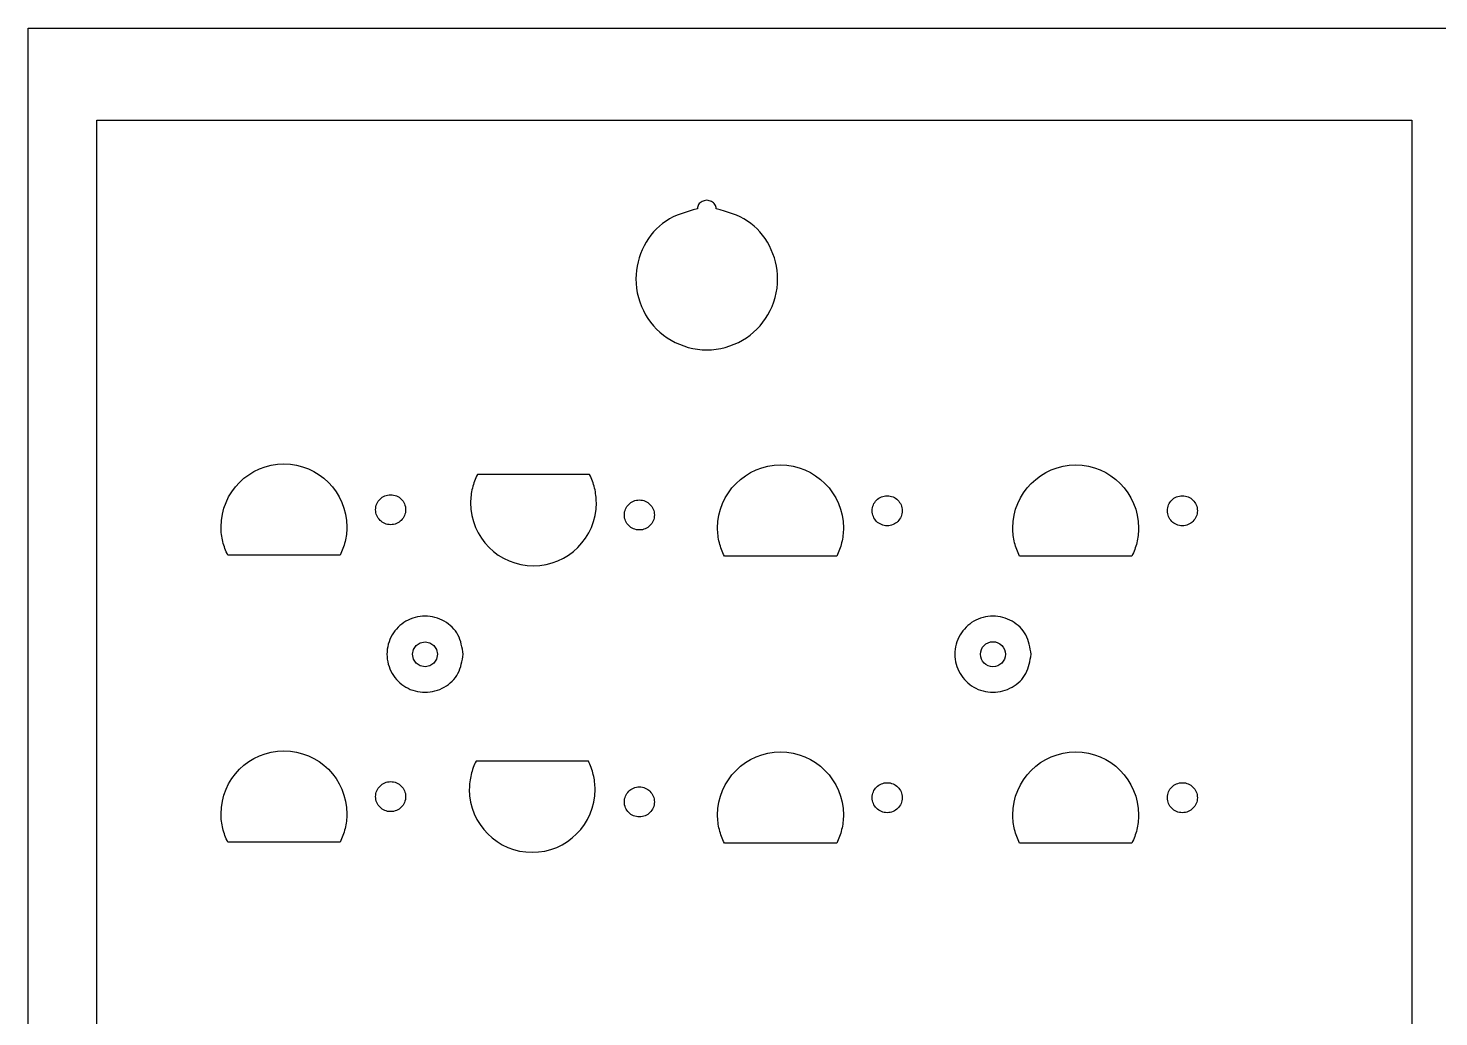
# Model space of a CAD drawing. Extents: x -632 to 590, y 202 to 978.
# Drawn here: x -631.8 to -354.7, y 780.3 to 974.5 of the extents above; entities that cross this region are included whole.
import ezdxf

# ---------------------------------------------------------------- set-up
doc = ezdxf.new("R2010")
doc.units = 0
doc.layers.get('0').update_dxf_attribs({"linetype": 'CONTINUOUS'})

msp = doc.modelspace()

# ---------------------------------------------------------------- linework, layer by layer
at = {"color": 3}
msp.add_lwpolyline([(-631.840861, 974.541134), (-31.949136, 974.541134), (-31.949136, 574.649404), (-631.840861, 574.649404), (-631.840861, 974.541134)], dxfattribs=at)
at = {"color": 7}
for points in [[(-618.333705, 956.465082), (-359.99643, 956.465082), (-359.99643, 654.390051), (-618.333705, 654.390051), (-618.333705, 956.465082)], [(-498.508782, 940.72823), (-498.508782, 940.72823)], [(-593.944456, 876.565629), (-593.880674, 877.829928), (-593.693448, 879.057736), (-593.389014, 880.242843), (-592.973555, 881.378985), (-592.453307, 882.460009), (-591.83445, 883.479678), (-591.12325, 884.431727), (-590.325887, 885.309974), (-589.4486, 886.108211), (-588.497567, 886.820173), (-587.479027, 887.439679), (-586.39916, 887.960492), (-585.264232, 888.376403), (-584.080422, 888.681175), (-582.853941, 888.868599), (-581.590997, 888.932466), (-580.32808, 888.868599), (-579.101599, 888.681175), (-577.91779, 888.376403), (-576.782861, 887.960492), (-575.702994, 887.439679), (-574.684454, 886.820173), (-573.733422, 886.108211), (-572.856106, 885.309974), (-572.058772, 884.431727), (-571.347544, 883.479678), (-570.728715, 882.460009), (-570.208466, 881.378985), (-569.793007, 880.242843), (-569.488574, 879.057736), (-569.301348, 877.829928), (-569.237537, 876.565629), (-569.243182, 876.192249), (-569.259551, 875.821691), (-569.286926, 875.454153), (-569.324829, 875.08972), (-569.37323, 874.728588), (-569.431932, 874.370871), (-569.500794, 874.016682), (-569.579675, 873.666219), (-569.668434, 873.319594), (-569.766873, 872.976948), (-569.874852, 872.638422), (-569.992256, 872.304186), (-570.118861, 871.974353), (-570.254553, 871.649064), (-570.399192, 871.328488), (-570.55258, 871.012737), (-571.931715, 871.012737), (-573.310822, 871.012737), (-574.689958, 871.012737), (-576.069093, 871.012737), (-577.448228, 871.012737), (-578.827336, 871.012737), (-580.206471, 871.012737), (-581.585606, 871.012737), (-582.964742, 871.012737), (-584.343849, 871.012737), (-585.722984, 871.012737), (-587.102119, 871.012737), (-588.481255, 871.012737), (-589.860362, 871.012737), (-591.239497, 871.012737), (-592.618632, 871.012737), (-592.772218, 871.328544), (-592.917252, 871.649177), (-593.053537, 871.974466), (-593.180904, 872.304271), (-593.299127, 872.638478), (-593.408036, 872.976976), (-593.507491, 873.319565), (-593.597238, 873.666134), (-593.677135, 874.01657), (-593.746985, 874.370674), (-593.80659, 874.72839), (-593.855782, 875.089522), (-593.894362, 875.453956), (-593.922019, 875.82155), (-593.938953, 876.192136), (-593.944597, 876.565629), (-593.944456, 876.565629)], [(-496.376424, 876.359014), (-496.312642, 877.623313), (-496.125415, 878.851093), (-495.820982, 880.0362), (-495.405523, 881.17237), (-494.885274, 882.253394), (-494.266446, 883.273035), (-493.555218, 884.225084), (-492.757855, 885.103359), (-491.880567, 885.901568), (-490.929535, 886.61353), (-489.910995, 887.233036), (-488.831128, 887.753849), (-487.6962, 888.16976), (-486.51239, 888.474532), (-485.285909, 888.661984), (-484.022964, 888.725822), (-482.760048, 888.661984), (-481.533567, 888.474532), (-480.349758, 888.16976), (-479.214829, 887.753849), (-478.134962, 887.233036), (-477.116422, 886.61353), (-476.16539, 885.901568), (-475.288074, 885.103359), (-474.49074, 884.225084), (-473.779511, 883.273035), (-473.160683, 882.253394), (-472.640434, 881.17237), (-472.224975, 880.0362), (-471.920542, 878.851093), (-471.733316, 877.623313), (-471.669505, 876.359014), (-471.67515, 875.985606), (-471.691518, 875.615076), (-471.718894, 875.24751), (-471.756796, 874.883105), (-471.805198, 874.521945), (-471.8639, 874.164228), (-471.932762, 873.810068), (-472.011643, 873.459576), (-472.100402, 873.11295), (-472.198841, 872.770304), (-472.306819, 872.431807), (-472.424224, 872.097543), (-472.550829, 871.76771), (-472.686521, 871.442449), (-472.83116, 871.121844), (-472.984548, 870.806094), (-474.363683, 870.806094), (-475.74279, 870.806094), (-477.121926, 870.806094), (-478.501061, 870.806094), (-479.880196, 870.806094), (-481.259303, 870.806094), (-482.638439, 870.806094), (-484.017574, 870.806094), (-485.396709, 870.806094), (-486.775816, 870.806094), (-488.154952, 870.806094), (-489.534087, 870.806094), (-490.913222, 870.806094), (-492.29233, 870.806094), (-493.671465, 870.806094), (-495.0506, 870.806094), (-495.204186, 871.121929), (-495.34922, 871.442534), (-495.485505, 871.767823), (-495.612872, 872.097656), (-495.731094, 872.431864), (-495.840004, 872.770333), (-495.939459, 873.112922), (-496.029206, 873.459491), (-496.109103, 873.809926), (-496.178953, 874.164059), (-496.238558, 874.521747), (-496.28775, 874.882879), (-496.326329, 875.247312), (-496.354269, 875.614907), (-496.371203, 875.985521), (-496.376847, 876.359014), (-496.376424, 876.359014)], [(-438.371996, 876.359014), (-438.308214, 877.623313), (-438.120988, 878.851093), (-437.816554, 880.0362), (-437.401095, 881.17237), (-436.880847, 882.253394), (-436.262018, 883.273035), (-435.55079, 884.225084), (-434.753427, 885.103359), (-433.87614, 885.901568), (-432.925107, 886.61353), (-431.906567, 887.233036), (-430.8267, 887.753849), (-429.691772, 888.16976), (-428.507962, 888.474532), (-427.281481, 888.661984), (-426.018537, 888.725822), (-424.75562, 888.661984), (-423.529139, 888.474532), (-422.34533, 888.16976), (-421.210401, 887.753849), (-420.130534, 887.233036), (-419.111994, 886.61353), (-418.160962, 885.901568), (-417.283646, 885.103359), (-416.486312, 884.225084), (-415.775084, 883.273035), (-415.156255, 882.253394), (-414.636006, 881.17237), (-414.220547, 880.0362), (-413.916114, 878.851093), (-413.728888, 877.623313), (-413.665077, 876.359014), (-413.670722, 875.985606), (-413.687091, 875.615076), (-413.714466, 875.24751), (-413.752369, 874.883105), (-413.80077, 874.521945), (-413.859472, 874.164228), (-413.928334, 873.810068), (-414.007215, 873.459576), (-414.095974, 873.11295), (-414.194413, 872.770304), (-414.302392, 872.431807), (-414.419796, 872.097543), (-414.546401, 871.76771), (-414.682093, 871.442449), (-414.826732, 871.121844), (-414.98012, 870.806094), (-416.359255, 870.806094), (-417.738362, 870.806094), (-419.117498, 870.806094), (-420.496633, 870.806094), (-421.875768, 870.806094), (-423.254876, 870.806094), (-424.634011, 870.806094), (-426.013146, 870.806094), (-427.392282, 870.806094), (-428.771389, 870.806094), (-430.150524, 870.806094), (-431.529659, 870.806094), (-432.908795, 870.806094), (-434.287902, 870.806094), (-435.667037, 870.806094), (-437.046172, 870.806094), (-437.199758, 871.121929), (-437.344792, 871.442534), (-437.481077, 871.767823), (-437.608444, 872.097656), (-437.726667, 872.431864), (-437.835576, 872.770333), (-437.935031, 873.112922), (-438.024778, 873.459491), (-438.104675, 873.809926), (-438.174525, 874.164059), (-438.23413, 874.521747), (-438.283322, 874.882879), (-438.321902, 875.247312), (-438.349842, 875.614907), (-438.366775, 875.985521), (-438.372419, 876.359014), (-438.371996, 876.359014)], [(-544.913679, 881.289098), (-544.849897, 880.024798), (-544.66267, 878.796991), (-544.358209, 877.611911), (-543.94275, 876.475741), (-543.422501, 875.394717), (-542.803673, 874.375076), (-542.092473, 873.423), (-541.29511, 872.544752), (-540.417794, 871.746543), (-539.466762, 871.034553), (-538.448222, 870.415047), (-537.368383, 869.894234), (-536.233426, 869.478323), (-535.049617, 869.173552), (-533.823136, 868.986128), (-532.56022, 868.922261), (-531.297303, 868.986128), (-530.070822, 869.173552), (-528.886984, 869.478323), (-527.752056, 869.894234), (-526.672217, 870.415047), (-525.653649, 871.034553), (-524.702617, 871.746543), (-523.825329, 872.544752), (-523.027966, 873.423), (-522.316766, 874.375076), (-521.697938, 875.394717), (-521.177689, 876.475741), (-520.76223, 877.611911), (-520.457769, 878.796991), (-520.270542, 880.024798), (-520.20676, 881.289098), (-520.212405, 881.662478), (-520.228774, 882.033035), (-520.256149, 882.400573), (-520.294052, 882.765007), (-520.342424, 883.126138), (-520.401127, 883.483883), (-520.470017, 883.838044), (-520.548898, 884.188508), (-520.637629, 884.535133), (-520.736068, 884.877779), (-520.844074, 885.216304), (-520.961451, 885.55054), (-521.088084, 885.880373), (-521.223776, 886.205663), (-521.368387, 886.526239), (-521.521775, 886.841989), (-522.90091, 886.841989), (-524.280045, 886.841989), (-525.659181, 886.841989), (-527.038288, 886.841989), (-528.417423, 886.841989), (-529.796558, 886.841989), (-531.175694, 886.841989), (-532.554801, 886.841989), (-533.933936, 886.841989), (-535.313072, 886.841989), (-536.692207, 886.841989), (-538.071314, 886.841989), (-539.450449, 886.841989), (-540.829585, 886.841989), (-542.20872, 886.841989), (-543.587827, 886.841989), (-543.741441, 886.526182), (-543.886475, 886.205578), (-544.02276, 885.880289), (-544.150098, 885.550456), (-544.268321, 885.216248), (-544.377259, 884.877779), (-544.476686, 884.535189), (-544.566461, 884.188592), (-544.64633, 883.838185), (-544.71618, 883.484053), (-544.775785, 883.126336), (-544.824976, 882.765204), (-544.863556, 882.400771), (-544.891214, 882.033205), (-544.908147, 881.66259), (-544.913792, 881.289098), (-544.913679, 881.289098)], [(-560.629308, 882.888818), (-560.327669, 882.873578), (-560.034779, 882.828874), (-559.752048, 882.756202), (-559.48103, 882.657), (-559.223136, 882.532766), (-558.979917, 882.384995), (-558.752812, 882.215182), (-558.543319, 882.024766), (-558.352932, 881.815301), (-558.183119, 881.588197), (-558.035347, 881.344949), (-557.911141, 881.087083), (-557.81194, 880.816065), (-557.73924, 880.533335), (-557.694536, 880.240444), (-557.679296, 879.938805), (-557.694536, 879.637194), (-557.73924, 879.344276), (-557.81194, 879.061574), (-557.911141, 878.790556), (-558.035347, 878.532661), (-558.183119, 878.289442), (-558.352932, 878.062338), (-558.543319, 877.852844), (-558.752812, 877.662457), (-558.979917, 877.492616), (-559.223136, 877.344873), (-559.48103, 877.220638), (-559.752048, 877.121437), (-560.034779, 877.048737), (-560.327669, 877.004033), (-560.629308, 876.988793), (-560.930919, 877.004033), (-561.223837, 877.048737), (-561.506539, 877.121437), (-561.777586, 877.220638), (-562.035452, 877.344873), (-562.278671, 877.492616), (-562.505775, 877.662457), (-562.715269, 877.852844), (-562.905656, 878.062338), (-563.075497, 878.289442), (-563.223241, 878.532661), (-563.347475, 878.790556), (-563.446676, 879.061574), (-563.519376, 879.344276), (-563.56408, 879.637194), (-563.57932, 879.938805), (-563.56408, 880.240444), (-563.519376, 880.533335), (-563.446676, 880.816065), (-563.347475, 881.087083), (-563.223241, 881.344949), (-563.075497, 881.588197), (-562.905656, 881.815301), (-562.715269, 882.024766), (-562.505775, 882.215182), (-562.278671, 882.384995), (-562.035452, 882.532766), (-561.777586, 882.657), (-561.506539, 882.756202), (-561.223837, 882.828874), (-560.930919, 882.873578), (-560.629308, 882.888818)], [(-511.755785, 881.856195), (-511.454174, 881.840955), (-511.161256, 881.796251), (-510.878554, 881.723579), (-510.607508, 881.624378), (-510.349641, 881.500143), (-510.106422, 881.352372), (-509.879318, 881.182559), (-509.669824, 880.992172), (-509.479437, 880.782678), (-509.309596, 880.555574), (-509.161852, 880.312326), (-509.037618, 880.05446), (-508.938417, 879.783442), (-508.865717, 879.500712), (-508.821013, 879.207822), (-508.805773, 878.906182), (-508.821013, 878.604572), (-508.865717, 878.311653), (-508.938417, 878.028951), (-509.037618, 877.757933), (-509.161852, 877.500038), (-509.309596, 877.256819), (-509.479437, 877.029715), (-509.669824, 876.820222), (-509.879318, 876.629834), (-510.106422, 876.459993), (-510.349641, 876.31225), (-510.607508, 876.188016), (-510.878554, 876.088814), (-511.161256, 876.016114), (-511.454174, 875.97141), (-511.755785, 875.95617), (-512.057424, 875.97141), (-512.350314, 876.016114), (-512.633016, 876.088814), (-512.904063, 876.188016), (-513.161957, 876.31225), (-513.405176, 876.459993), (-513.632281, 876.629834), (-513.841746, 876.820222), (-514.032161, 877.029715), (-514.201974, 877.256819), (-514.349746, 877.500038), (-514.473952, 877.757933), (-514.573153, 878.028951), (-514.645854, 878.311653), (-514.690558, 878.604572), (-514.705798, 878.906182), (-514.690558, 879.207822), (-514.645854, 879.500712), (-514.573153, 879.783442), (-514.473952, 880.05446), (-514.349746, 880.312326), (-514.201974, 880.555574), (-514.032161, 880.782678), (-513.841746, 880.992172), (-513.632281, 881.182559), (-513.405176, 881.352372), (-513.161957, 881.500143), (-512.904063, 881.624378), (-512.633016, 881.723579), (-512.350314, 881.796251), (-512.057424, 881.840955), (-511.755785, 881.856195)], [(-463.061304, 882.682175), (-462.759665, 882.666935), (-462.466775, 882.622231), (-462.184073, 882.549558), (-461.913026, 882.450357), (-461.655132, 882.326123), (-461.411913, 882.178352), (-461.184808, 882.008538), (-460.975315, 881.818123), (-460.784928, 881.608658), (-460.615115, 881.381554), (-460.467343, 881.138306), (-460.343109, 880.88044), (-460.243936, 880.609422), (-460.171236, 880.326692), (-460.126532, 880.033801), (-460.111292, 879.732162), (-460.126532, 879.430551), (-460.171236, 879.137633), (-460.243936, 878.854931), (-460.343109, 878.583913), (-460.467343, 878.326018), (-460.615115, 878.082799), (-460.784928, 877.855695), (-460.975315, 877.646201), (-461.184808, 877.455814), (-461.411913, 877.285973), (-461.655132, 877.13823), (-461.913026, 877.013995), (-462.184073, 876.914794), (-462.466775, 876.842094), (-462.759665, 876.79739), (-463.061304, 876.78215), (-463.362915, 876.79739), (-463.655833, 876.842094), (-463.938535, 876.914794), (-464.209582, 877.013995), (-464.467448, 877.13823), (-464.710667, 877.285973), (-464.937771, 877.455814), (-465.147265, 877.646201), (-465.337652, 877.855695), (-465.507493, 878.082799), (-465.655237, 878.326018), (-465.779471, 878.583913), (-465.878672, 878.854931), (-465.951372, 879.137633), (-465.996076, 879.430551), (-466.011316, 879.732162), (-465.996076, 880.033801), (-465.951372, 880.326692), (-465.878672, 880.609422), (-465.779471, 880.88044), (-465.655237, 881.138306), (-465.507493, 881.381554), (-465.337652, 881.608658), (-465.147265, 881.818123), (-464.937771, 882.008538), (-464.710667, 882.178352), (-464.467448, 882.326123), (-464.209582, 882.450357), (-463.938535, 882.549558), (-463.655833, 882.622231), (-463.362915, 882.666935), (-463.061304, 882.682175)], [(-405.056848, 882.682231), (-404.755209, 882.666991), (-404.462319, 882.622287), (-404.179588, 882.549615), (-403.90857, 882.450414), (-403.650676, 882.32618), (-403.407457, 882.178408), (-403.180352, 882.008595), (-402.970859, 881.81818), (-402.780472, 881.608714), (-402.610659, 881.38161), (-402.462887, 881.138363), (-402.338653, 880.880496), (-402.23948, 880.609478), (-402.16678, 880.326748), (-402.122076, 880.033858), (-402.106836, 879.732219), (-402.122076, 879.430608), (-402.16678, 879.137689), (-402.23948, 878.854987), (-402.338653, 878.583969), (-402.462887, 878.326075), (-402.610659, 878.082856), (-402.780472, 877.855751), (-402.970859, 877.646258), (-403.180352, 877.455871), (-403.407457, 877.286029), (-403.650676, 877.138286), (-403.90857, 877.014052), (-404.179588, 876.914851), (-404.462319, 876.84215), (-404.755209, 876.797446), (-405.056848, 876.782206), (-405.358459, 876.797446), (-405.651377, 876.84215), (-405.934079, 876.914851), (-406.205126, 877.014052), (-406.462992, 877.138286), (-406.706211, 877.286029), (-406.933315, 877.455871), (-407.142809, 877.646258), (-407.333196, 877.855751), (-407.503037, 878.082856), (-407.650781, 878.326075), (-407.775015, 878.583969), (-407.874216, 878.854987), (-407.946916, 879.137689), (-407.99162, 879.430608), (-408.00686, 879.732219), (-407.99162, 880.033858), (-407.946916, 880.326748), (-407.874216, 880.609478), (-407.775015, 880.880496), (-407.650781, 881.138363), (-407.503037, 881.38161), (-407.333196, 881.608714), (-407.142809, 881.81818), (-406.933315, 882.008595), (-406.706211, 882.178408), (-406.462992, 882.32618), (-406.205126, 882.450414), (-405.934079, 882.549615), (-405.651377, 882.622287), (-405.358459, 882.666991), (-405.056848, 882.682231)], [(-551.416107, 851.551737), (-551.608639, 850.59808), (-552.133685, 849.819316), (-552.912449, 849.29427), (-553.866106, 849.101738), (-554.819764, 849.29427), (-555.598528, 849.819316), (-556.123574, 850.59808), (-556.316106, 851.551737), (-556.123574, 852.505366), (-555.598528, 853.28413), (-554.819764, 853.809204), (-553.866106, 854.001736), (-552.912449, 853.809204), (-552.133685, 853.28413), (-551.608639, 852.505366), (-551.416107, 851.551737)], [(-439.826485, 851.551737), (-439.87624, 851.057961), (-440.019017, 850.59808), (-440.244907, 850.181915), (-440.544063, 849.819316), (-440.906662, 849.520132), (-441.322827, 849.29427), (-441.782708, 849.151494), (-442.276484, 849.101738), (-442.770232, 849.151494), (-443.230113, 849.29427), (-443.646278, 849.520132), (-444.008877, 849.819316), (-444.308061, 850.181915), (-444.533951, 850.59808), (-444.676699, 851.057961), (-444.726483, 851.551737), (-444.676699, 852.045485), (-444.533951, 852.505366), (-444.308061, 852.921531), (-444.008877, 853.28413), (-443.646278, 853.583314), (-443.230113, 853.809204), (-442.770232, 853.951952), (-442.276484, 854.001736), (-441.782708, 853.951952), (-441.322827, 853.809204), (-440.906662, 853.583314), (-440.544063, 853.28413), (-440.244907, 852.921531), (-440.019017, 852.505366), (-439.87624, 852.045485), (-439.826485, 851.551737)], [(-546.378948, 851.551737), (-546.378948, 851.551737)], [(-434.789326, 851.551737), (-434.789326, 851.551737)], [(-593.944456, 820.194732), (-593.880674, 821.459031), (-593.693448, 822.686838), (-593.389014, 823.871918), (-592.973555, 825.008088), (-592.453307, 826.089112), (-591.83445, 827.108753), (-591.12325, 828.060829), (-590.325887, 828.939077), (-589.4486, 829.737286), (-588.497567, 830.449276), (-587.479027, 831.068782), (-586.39916, 831.589595), (-585.264232, 832.005478), (-584.080422, 832.310278), (-582.853941, 832.497701), (-581.590997, 832.56154), (-580.32808, 832.497701), (-579.101599, 832.310278), (-577.91779, 832.005478), (-576.782861, 831.589595), (-575.702994, 831.068782), (-574.684454, 830.449276), (-573.733422, 829.737286), (-572.856106, 828.939077), (-572.058772, 828.060829), (-571.347544, 827.108753), (-570.728715, 826.089112), (-570.208466, 825.008088), (-569.793007, 823.871918), (-569.488574, 822.686838), (-569.301348, 821.459031), (-569.237537, 820.194732), (-569.243182, 819.821352), (-569.259551, 819.450794), (-569.286926, 819.083256), (-569.324829, 818.718822), (-569.37323, 818.357691), (-569.431932, 817.999946), (-569.500794, 817.645785), (-569.579675, 817.295322), (-569.668434, 816.948668), (-569.766873, 816.60605), (-569.874852, 816.267525), (-569.992256, 815.933289), (-570.118861, 815.603456), (-570.254553, 815.278166), (-570.399192, 814.95759), (-570.55258, 814.64184), (-571.931715, 814.64184), (-573.310822, 814.64184), (-574.689958, 814.64184), (-576.069093, 814.64184), (-577.448228, 814.64184), (-578.827336, 814.64184), (-580.206471, 814.64184), (-581.585606, 814.64184), (-582.964742, 814.64184), (-584.343849, 814.64184), (-585.722984, 814.64184), (-587.102119, 814.64184), (-588.481255, 814.64184), (-589.860362, 814.64184), (-591.239497, 814.64184), (-592.618632, 814.64184), (-592.772218, 814.957647), (-592.917252, 815.278251), (-593.053537, 815.60354), (-593.180904, 815.933374), (-593.299127, 816.267581), (-593.408036, 816.60605), (-593.507491, 816.94864), (-593.597238, 817.295237), (-593.677135, 817.645644), (-593.746985, 817.999776), (-593.80659, 818.357493), (-593.855782, 818.718625), (-593.894362, 819.08303), (-593.922019, 819.450624), (-593.938953, 819.821239), (-593.944597, 820.194732), (-593.944456, 820.194732)], [(-496.376424, 819.988117), (-496.312642, 821.252416), (-496.125415, 822.480195), (-495.820982, 823.665303), (-495.405523, 824.801473), (-494.885274, 825.882497), (-494.266446, 826.902138), (-493.555218, 827.854186), (-492.757855, 828.732462), (-491.880567, 829.530671), (-490.929535, 830.242633), (-489.910995, 830.862139), (-488.831128, 831.382952), (-487.6962, 831.798863), (-486.51239, 832.103634), (-485.285909, 832.291086), (-484.022964, 832.354925), (-482.760048, 832.291086), (-481.533567, 832.103634), (-480.349758, 831.798863), (-479.214829, 831.382952), (-478.134962, 830.862139), (-477.116422, 830.242633), (-476.16539, 829.530671), (-475.288074, 828.732462), (-474.49074, 827.854186), (-473.779511, 826.902138), (-473.160683, 825.882497), (-472.640434, 824.801473), (-472.224975, 823.665303), (-471.920542, 822.480195), (-471.733316, 821.252416), (-471.669505, 819.988117), (-471.67515, 819.614708), (-471.691518, 819.244179), (-471.718894, 818.876613), (-471.756796, 818.512207), (-471.805198, 818.151048), (-471.8639, 817.793331), (-471.932762, 817.43917), (-472.011643, 817.088678), (-472.100402, 816.742053), (-472.198841, 816.399407), (-472.306819, 816.06091), (-472.424224, 815.726646), (-472.550829, 815.396813), (-472.686521, 815.071552), (-472.83116, 814.750947), (-472.984548, 814.435197), (-474.363683, 814.435197), (-475.74279, 814.435197), (-477.121926, 814.435197), (-478.501061, 814.435197), (-479.880196, 814.435197), (-481.259303, 814.435197), (-482.638439, 814.435197), (-484.017574, 814.435197), (-485.396709, 814.435197), (-486.775816, 814.435197), (-488.154952, 814.435197), (-489.534087, 814.435197), (-490.913222, 814.435197), (-492.29233, 814.435197), (-493.671465, 814.435197), (-495.0506, 814.435197), (-495.204186, 814.751032), (-495.34922, 815.071636), (-495.485505, 815.396926), (-495.612872, 815.726759), (-495.731094, 816.060966), (-495.840004, 816.399435), (-495.939459, 816.742025), (-496.029206, 817.088594), (-496.109103, 817.439029), (-496.178953, 817.793162), (-496.238558, 818.15085), (-496.28775, 818.511982), (-496.326329, 818.876415), (-496.354269, 819.24401), (-496.371203, 819.614624), (-496.376847, 819.988117), (-496.376424, 819.988117)], [(-438.371996, 819.988117), (-438.308214, 821.252416), (-438.120988, 822.480195), (-437.816554, 823.665303), (-437.401095, 824.801473), (-436.880847, 825.882497), (-436.262018, 826.902138), (-435.55079, 827.854186), (-434.753427, 828.732462), (-433.87614, 829.530671), (-432.925107, 830.242633), (-431.906567, 830.862139), (-430.8267, 831.382952), (-429.691772, 831.798863), (-428.507962, 832.103634), (-427.281481, 832.291086), (-426.018537, 832.354925), (-424.75562, 832.291086), (-423.529139, 832.103634), (-422.34533, 831.798863), (-421.210401, 831.382952), (-420.130534, 830.862139), (-419.111994, 830.242633), (-418.160962, 829.530671), (-417.283646, 828.732462), (-416.486312, 827.854186), (-415.775084, 826.902138), (-415.156255, 825.882497), (-414.636006, 824.801473), (-414.220547, 823.665303), (-413.916114, 822.480195), (-413.728888, 821.252416), (-413.665077, 819.988117), (-413.670722, 819.614708), (-413.687091, 819.244179), (-413.714466, 818.876613), (-413.752369, 818.512207), (-413.80077, 818.151048), (-413.859472, 817.793331), (-413.928334, 817.43917), (-414.007215, 817.088678), (-414.095974, 816.742053), (-414.194413, 816.399407), (-414.302392, 816.06091), (-414.419796, 815.726646), (-414.546401, 815.396813), (-414.682093, 815.071552), (-414.826732, 814.750947), (-414.98012, 814.435197), (-416.359255, 814.435197), (-417.738362, 814.435197), (-419.117498, 814.435197), (-420.496633, 814.435197), (-421.875768, 814.435197), (-423.254876, 814.435197), (-424.634011, 814.435197), (-426.013146, 814.435197), (-427.392282, 814.435197), (-428.771389, 814.435197), (-430.150524, 814.435197), (-431.529659, 814.435197), (-432.908795, 814.435197), (-434.287902, 814.435197), (-435.667037, 814.435197), (-437.046172, 814.435197), (-437.199758, 814.751032), (-437.344792, 815.071636), (-437.481077, 815.396926), (-437.608444, 815.726759), (-437.726667, 816.060966), (-437.835576, 816.399435), (-437.935031, 816.742025), (-438.024778, 817.088594), (-438.104675, 817.439029), (-438.174525, 817.793162), (-438.23413, 818.15085), (-438.283322, 818.511982), (-438.321902, 818.876415), (-438.349842, 819.24401), (-438.366775, 819.614624), (-438.372419, 819.988117), (-438.371996, 819.988117)], [(-545.164885, 825.001766), (-545.101103, 823.737467), (-544.913876, 822.509659), (-544.609415, 821.32458), (-544.193956, 820.18841), (-543.673707, 819.107386), (-543.054879, 818.087745), (-542.343679, 817.135668), (-541.546316, 816.257421), (-540.669, 815.459212), (-539.717968, 814.747222), (-538.699428, 814.127716), (-537.619589, 813.606903), (-536.484632, 813.190992), (-535.300823, 812.88622), (-534.074342, 812.698796), (-532.811426, 812.63493), (-531.548509, 812.698796), (-530.322028, 812.88622), (-529.13819, 813.190992), (-528.003262, 813.606903), (-526.923423, 814.127716), (-525.904855, 814.747222), (-524.953823, 815.459212), (-524.076535, 816.257421), (-523.279172, 817.135668), (-522.567972, 818.087745), (-521.949144, 819.107386), (-521.428895, 820.18841), (-521.013436, 821.32458), (-520.708975, 822.509659), (-520.521748, 823.737467), (-520.457966, 825.001766), (-520.463611, 825.375146), (-520.47998, 825.745704), (-520.507355, 826.113242), (-520.545258, 826.477676), (-520.59363, 826.838807), (-520.652333, 827.196552), (-520.721223, 827.550713), (-520.800104, 827.901176), (-520.888835, 828.247802), (-520.987274, 828.590448), (-521.09528, 828.928973), (-521.212657, 829.263209), (-521.33929, 829.593042), (-521.474982, 829.918331), (-521.619593, 830.238908), (-521.772981, 830.554658), (-523.152116, 830.554658), (-524.531251, 830.554658), (-525.910387, 830.554658), (-527.289494, 830.554658), (-528.668629, 830.554658), (-530.047764, 830.554658), (-531.4269, 830.554658), (-532.806007, 830.554658), (-534.185142, 830.554658), (-535.564278, 830.554658), (-536.943413, 830.554658), (-538.32252, 830.554658), (-539.701655, 830.554658), (-541.080791, 830.554658), (-542.459926, 830.554658), (-543.839033, 830.554658), (-543.992647, 830.238851), (-544.137681, 829.918247), (-544.273966, 829.592957), (-544.401304, 829.263124), (-544.519527, 828.928917), (-544.628465, 828.590448), (-544.727892, 828.247858), (-544.817667, 827.901261), (-544.897536, 827.550854), (-544.967386, 827.196721), (-545.026991, 826.839005), (-545.076182, 826.477873), (-545.114762, 826.11344), (-545.142702, 825.745873), (-545.159636, 825.375259), (-545.16528, 825.001766), (-545.164885, 825.001766)], [(-560.629308, 826.51792), (-560.327669, 826.50268), (-560.034779, 826.457976), (-559.752048, 826.385304), (-559.48103, 826.286103), (-559.223136, 826.161869), (-558.979917, 826.014097), (-558.752812, 825.844284), (-558.543319, 825.653897), (-558.352932, 825.444404), (-558.183119, 825.217299), (-558.035347, 824.974052), (-557.911141, 824.716186), (-557.81194, 824.445168), (-557.73924, 824.162437), (-557.694536, 823.869547), (-557.679296, 823.567908), (-557.694536, 823.266297), (-557.73924, 822.973379), (-557.81194, 822.690677), (-557.911141, 822.419659), (-558.035347, 822.161764), (-558.183119, 821.918545), (-558.352932, 821.691441), (-558.543319, 821.481947), (-558.752812, 821.29156), (-558.979917, 821.121719), (-559.223136, 820.973975), (-559.48103, 820.849741), (-559.752048, 820.75054), (-560.034779, 820.67784), (-560.327669, 820.633136), (-560.629308, 820.617896), (-560.930919, 820.633136), (-561.223837, 820.67784), (-561.506539, 820.75054), (-561.777586, 820.849741), (-562.035452, 820.973975), (-562.278671, 821.121719), (-562.505775, 821.29156), (-562.715269, 821.481947), (-562.905656, 821.691441), (-563.075497, 821.918545), (-563.223241, 822.161764), (-563.347475, 822.419659), (-563.446676, 822.690677), (-563.519376, 822.973379), (-563.56408, 823.266297), (-563.57932, 823.567908), (-563.56408, 823.869547), (-563.519376, 824.162437), (-563.446676, 824.445168), (-563.347475, 824.716186), (-563.223241, 824.974052), (-563.075497, 825.217299), (-562.905656, 825.444404), (-562.715269, 825.653897), (-562.505775, 825.844284), (-562.278671, 826.014097), (-562.035452, 826.161869), (-561.777586, 826.286103), (-561.506539, 826.385304), (-561.223837, 826.457976), (-560.930919, 826.50268), (-560.629308, 826.51792)], [(-463.061304, 826.311277), (-462.759665, 826.296037), (-462.466775, 826.251333), (-462.184073, 826.178661), (-461.913026, 826.07946), (-461.655132, 825.955226), (-461.411913, 825.807454), (-461.184808, 825.637641), (-460.975315, 825.447226), (-460.784928, 825.23776), (-460.615115, 825.010656), (-460.467343, 824.767409), (-460.343109, 824.509542), (-460.243936, 824.238524), (-460.171236, 823.955794), (-460.126532, 823.662904), (-460.111292, 823.361265), (-460.126532, 823.059654), (-460.171236, 822.766736), (-460.243936, 822.484034), (-460.343109, 822.213016), (-460.467343, 821.955121), (-460.615115, 821.711902), (-460.784928, 821.484798), (-460.975315, 821.275304), (-461.184808, 821.084917), (-461.411913, 820.915076), (-461.655132, 820.767332), (-461.913026, 820.643098), (-462.184073, 820.543897), (-462.466775, 820.471196), (-462.759665, 820.426492), (-463.061304, 820.411252), (-463.362915, 820.426492), (-463.655833, 820.471196), (-463.938535, 820.543897), (-464.209582, 820.643098), (-464.467448, 820.767332), (-464.710667, 820.915076), (-464.937771, 821.084917), (-465.147265, 821.275304), (-465.337652, 821.484798), (-465.507493, 821.711902), (-465.655237, 821.955121), (-465.779471, 822.213016), (-465.878672, 822.484034), (-465.951372, 822.766736), (-465.996076, 823.059654), (-466.011316, 823.361265), (-465.996076, 823.662904), (-465.951372, 823.955794), (-465.878672, 824.238524), (-465.779471, 824.509542), (-465.655237, 824.767409), (-465.507493, 825.010656), (-465.337652, 825.23776), (-465.147265, 825.447226), (-464.937771, 825.637641), (-464.710667, 825.807454), (-464.467448, 825.955226), (-464.209582, 826.07946), (-463.938535, 826.178661), (-463.655833, 826.251333), (-463.362915, 826.296037), (-463.061304, 826.311277)], [(-405.056848, 826.311334), (-404.755209, 826.296094), (-404.462319, 826.25139), (-404.179588, 826.178718), (-403.90857, 826.079516), (-403.650676, 825.955282), (-403.407457, 825.807511), (-403.180352, 825.637698), (-402.970859, 825.447282), (-402.780472, 825.237817), (-402.610659, 825.010713), (-402.462887, 824.767465), (-402.338653, 824.509599), (-402.23948, 824.238581), (-402.16678, 823.955851), (-402.122076, 823.66296), (-402.106836, 823.361321), (-402.122076, 823.05971), (-402.16678, 822.766792), (-402.23948, 822.48409), (-402.338653, 822.213072), (-402.462887, 821.955177), (-402.610659, 821.711958), (-402.780472, 821.484854), (-402.970859, 821.27536), (-403.180352, 821.084973), (-403.407457, 820.915132), (-403.650676, 820.767389), (-403.90857, 820.643154), (-404.179588, 820.543953), (-404.462319, 820.471253), (-404.755209, 820.426549), (-405.056848, 820.411309), (-405.358459, 820.426549), (-405.651377, 820.471253), (-405.934079, 820.543953), (-406.205126, 820.643154), (-406.462992, 820.767389), (-406.706211, 820.915132), (-406.933315, 821.084973), (-407.142809, 821.27536), (-407.333196, 821.484854), (-407.503037, 821.711958), (-407.650781, 821.955177), (-407.775015, 822.213072), (-407.874216, 822.48409), (-407.946916, 822.766792), (-407.99162, 823.05971), (-408.00686, 823.361321), (-407.99162, 823.66296), (-407.946916, 823.955851), (-407.874216, 824.238581), (-407.775015, 824.509599), (-407.650781, 824.767465), (-407.503037, 825.010713), (-407.333196, 825.237817), (-407.142809, 825.447282), (-406.933315, 825.637698), (-406.706211, 825.807511), (-406.462992, 825.955282), (-406.205126, 826.079516), (-405.934079, 826.178718), (-405.651377, 826.25139), (-405.358459, 826.296094), (-405.056848, 826.311334)], [(-511.755785, 825.485298), (-511.454174, 825.470058), (-511.161256, 825.425354), (-510.878554, 825.352681), (-510.607508, 825.25348), (-510.349641, 825.129246), (-510.106422, 824.981474), (-509.879318, 824.811661), (-509.669824, 824.621246), (-509.479437, 824.411781), (-509.309596, 824.184676), (-509.161852, 823.941429), (-509.037618, 823.683563), (-508.938417, 823.412545), (-508.865717, 823.129814), (-508.821013, 822.836924), (-508.805773, 822.535285), (-508.821013, 822.233674), (-508.865717, 821.940756), (-508.938417, 821.658054), (-509.037618, 821.387036), (-509.161852, 821.129141), (-509.309596, 820.885922), (-509.479437, 820.658818), (-509.669824, 820.449324), (-509.879318, 820.258937), (-510.106422, 820.089096), (-510.349641, 819.941352), (-510.607508, 819.817118), (-510.878554, 819.717917), (-511.161256, 819.645217), (-511.454174, 819.600513), (-511.755785, 819.585273), (-512.057424, 819.600513), (-512.350314, 819.645217), (-512.633016, 819.717917), (-512.904063, 819.817118), (-513.161957, 819.941352), (-513.405176, 820.089096), (-513.632281, 820.258937), (-513.841746, 820.449324), (-514.032161, 820.658818), (-514.201974, 820.885922), (-514.349746, 821.129141), (-514.473952, 821.387036), (-514.573153, 821.658054), (-514.645854, 821.940756), (-514.690558, 822.233674), (-514.705798, 822.535285), (-514.690558, 822.836924), (-514.645854, 823.129814), (-514.573153, 823.412545), (-514.473952, 823.683563), (-514.349746, 823.941429), (-514.201974, 824.184676), (-514.032161, 824.411781), (-513.841746, 824.621246), (-513.632281, 824.811661), (-513.405176, 824.981474), (-513.161957, 825.129246), (-512.904063, 825.25348), (-512.633016, 825.352681), (-512.350314, 825.425354), (-512.057424, 825.470058), (-511.755785, 825.485298)]]:
    msp.add_lwpolyline(points, dxfattribs=at)
for points, knots in [([(-498.508782, 940.72823), (-498.83244, 940.685018), (-499.454875, 940.601916), (-500.173436, 939.96698), (-500.360412, 939.374292), (-500.360879, 939.081918), (-500.360918, 939.076086), (-500.360883, 939.072225), (-500.360865, 939.070316)], [0, 0, 0, 0, 0.961508, 1.849103, 2.714487, 2.720403, 2.726257, 2.731985, 2.731985, 2.731985, 2.731985]), ([(-496.656699, 939.070316), (-496.656681, 939.072267), (-496.656646, 939.076148), (-496.656685, 939.081981), (-496.65717, 939.374313), (-496.844122, 939.96698), (-497.562691, 940.601916), (-498.185125, 940.685018), (-498.508782, 940.72823)], [0, 0, 0, 0, 0.005854, 0.011644, 0.017498, 0.882883, 1.770478, 2.731985, 2.731985, 2.731985, 2.731985]), ([(-500.360865, 939.070316), (-502.524003, 938.462974), (-506.812216, 937.258977), (-511.326675, 931.942123), (-513.04622, 925.098964), (-511.125806, 917.980928), (-505.800525, 912.661038), (-498.50877, 910.685818), (-491.217084, 912.661035), (-485.891602, 917.980939), (-483.97175, 925.099566), (-485.689377, 931.943352), (-490.203467, 937.262456), (-494.492781, 938.464099), (-496.656699, 939.070316)], [0, 0, 0, 0, 6.613058, 13.109754, 19.81988, 27.100993, 34.166483, 41.447583, 48.728682, 55.794172, 63.075286, 69.787308, 76.283509, 82.897444, 82.897444, 82.897444, 82.897444]), ([(-546.378948, 851.551737), (-546.58473, 850.231878), (-546.990189, 847.63131), (-549.970942, 844.768294), (-553.859206, 843.707467), (-557.788293, 844.768294), (-560.649, 847.631309), (-561.710613, 851.551734), (-560.648995, 855.472156), (-557.788295, 858.335172), (-553.859206, 859.396011), (-549.970941, 858.335172), (-546.990194, 855.472156), (-546.584731, 852.871591), (-546.378948, 851.551737)], [0, 0, 0, 0, 3.914717, 7.71332, 11.628037, 15.542754, 19.341356, 23.256073, 27.170778, 30.969385, 34.884104, 38.798822, 42.597429, 46.512134, 46.512134, 46.512134, 46.512134]), ([(-434.789326, 851.551737), (-434.995107, 850.231878), (-435.400567, 847.63131), (-438.38132, 844.768294), (-442.269584, 843.707467), (-446.198671, 844.768294), (-449.059377, 847.631309), (-450.120991, 851.551734), (-449.059373, 855.472156), (-446.198673, 858.335172), (-442.269584, 859.396011), (-438.381318, 858.335172), (-435.400571, 855.472156), (-434.995109, 852.871591), (-434.789326, 851.551737)], [0, 0, 0, 0, 3.914717, 7.71332, 11.628037, 15.542754, 19.341356, 23.256073, 27.170778, 30.969385, 34.884104, 38.798822, 42.597429, 46.512134, 46.512134, 46.512134, 46.512134])]:
    msp.add_open_spline(points, degree=3, knots=knots, dxfattribs=at)

doc.saveas('drawing.dxf')
